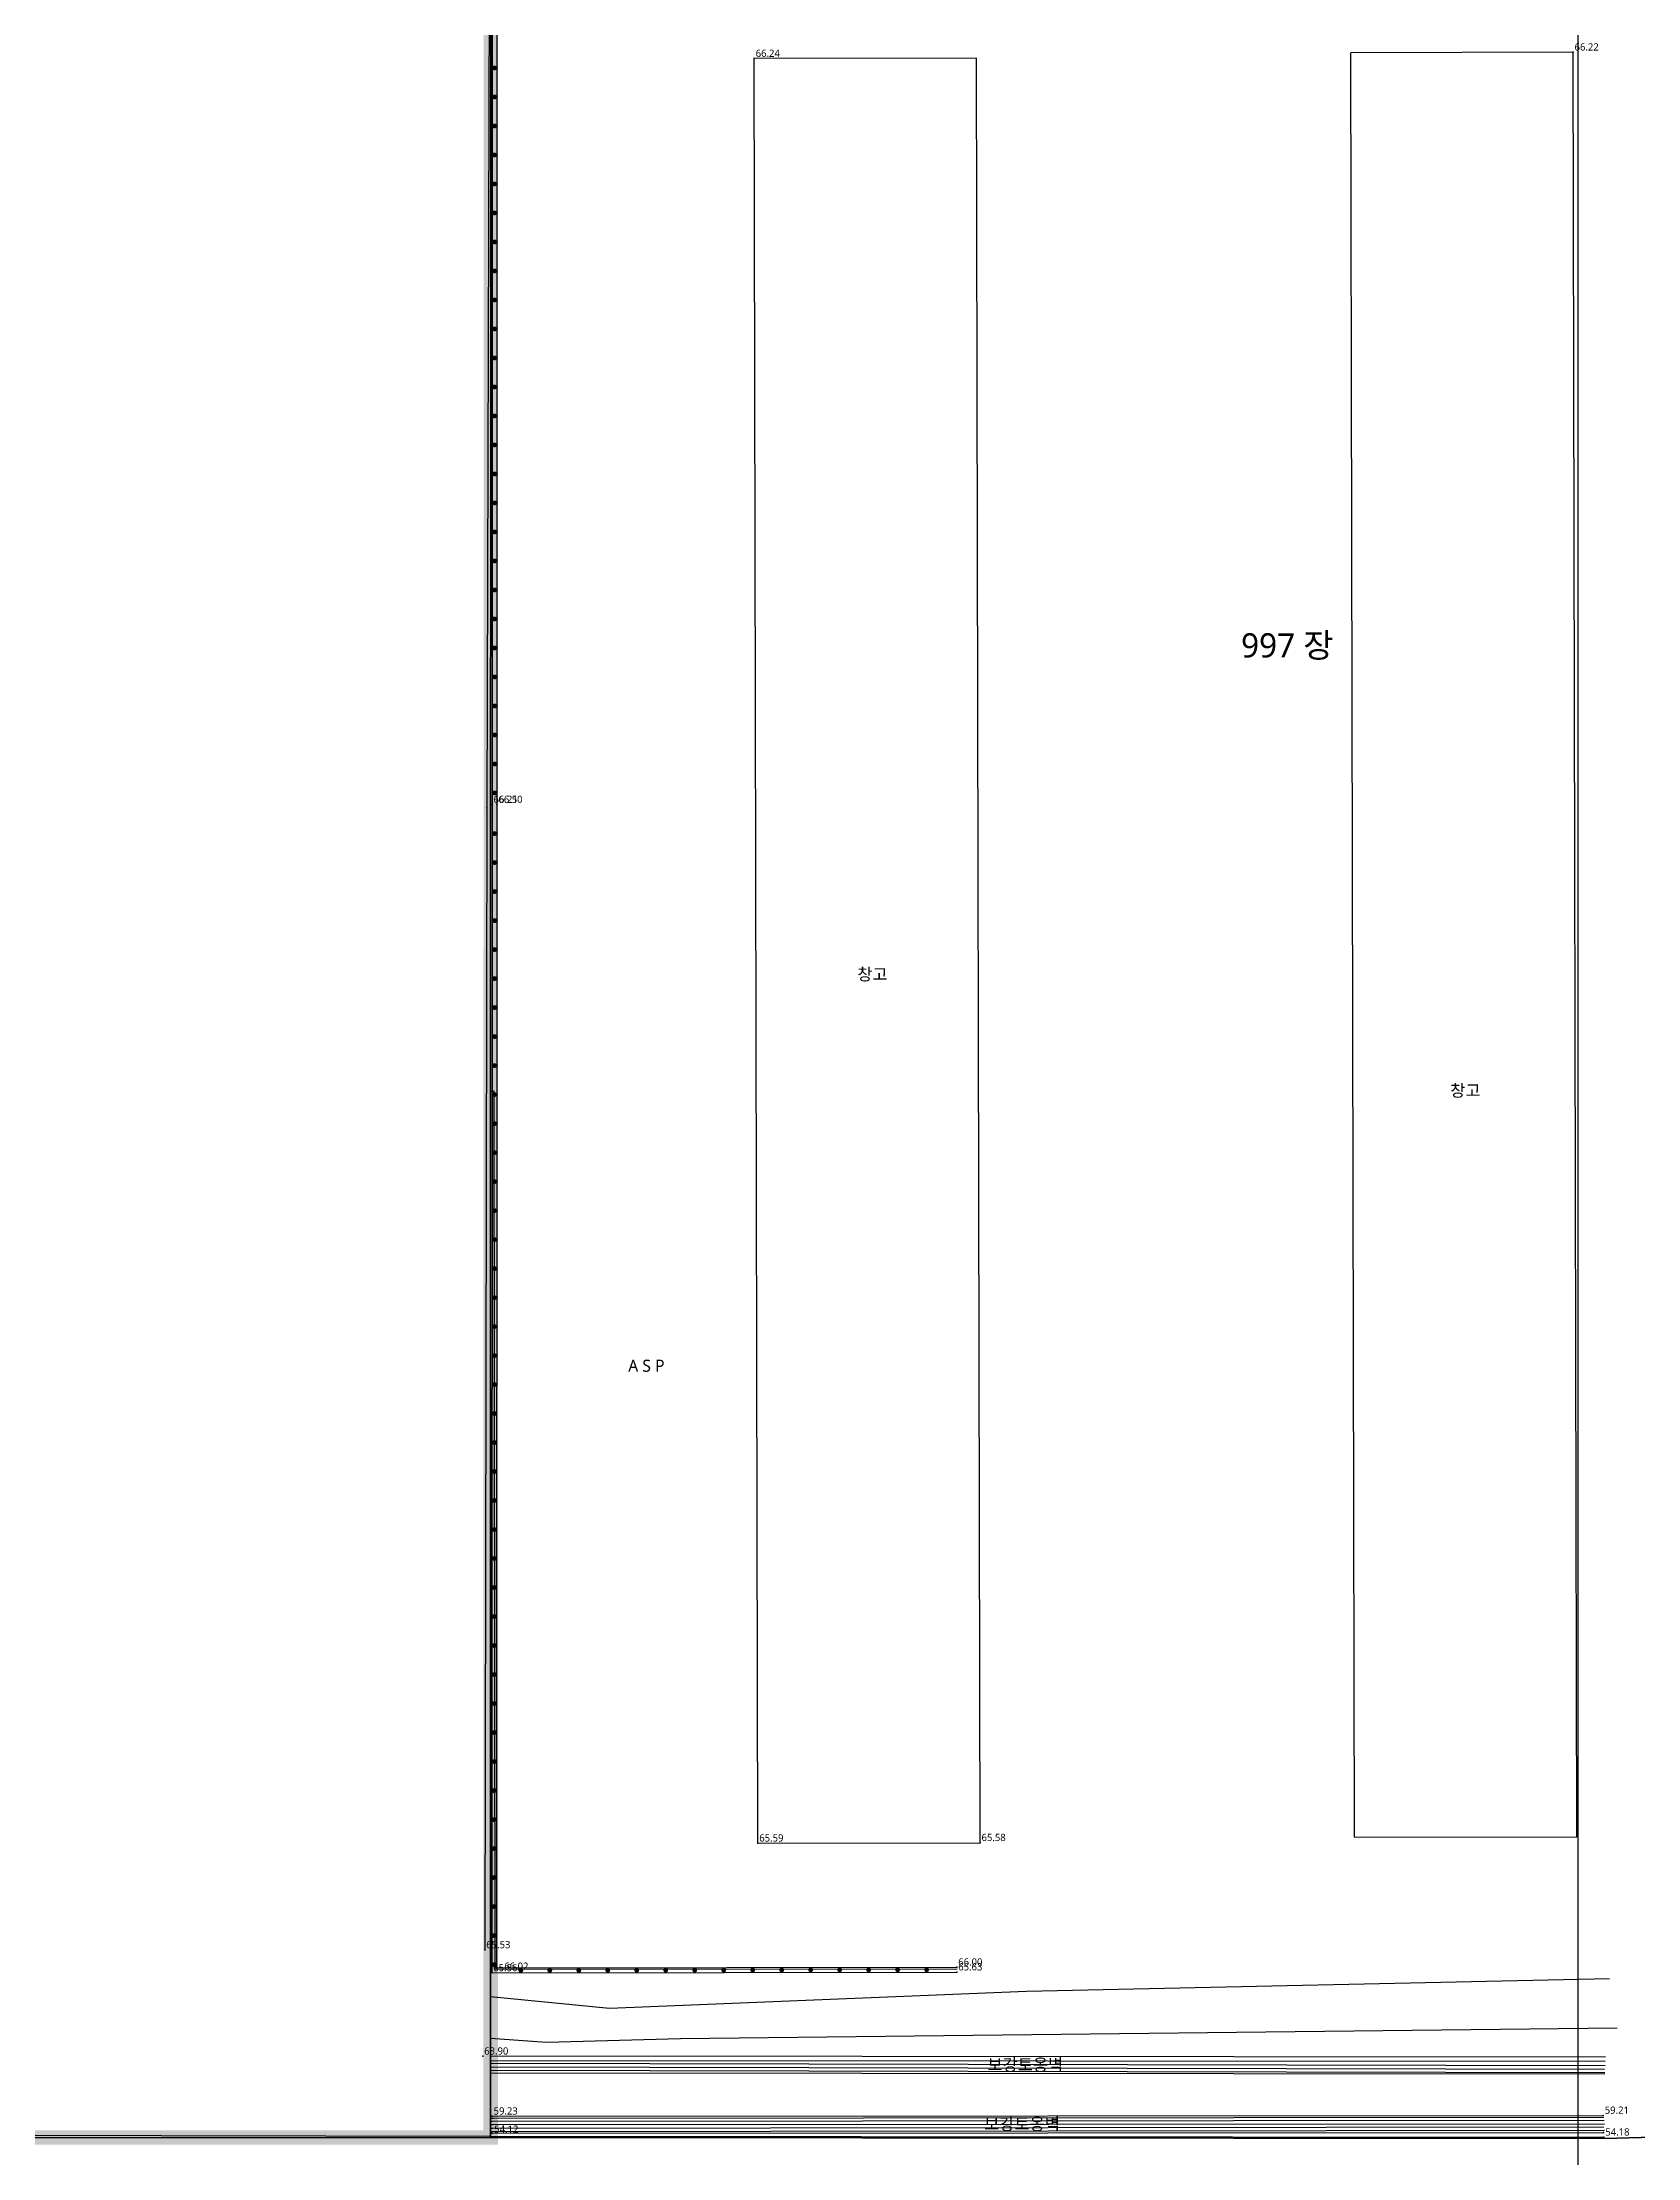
# Model space of a CAD drawing. Header units: millimetres. Extents: x 40342638 to 40753138, y 494620 to 782620.
# Drawn here: x 40642070 to 40708113, y 572048 to 659581 of the extents above; entities that cross this region are included whole.
import ezdxf
from ezdxf.enums import TextEntityAlignment as Align

# ---------------------------------------------------------------- set-up
doc = ezdxf.new("R2010")
doc.units = ezdxf.units.MM
doc.header["$LTSCALE"] = 1000
doc.header["$MEASUREMENT"] = 0
doc.header["$PDSIZE"] = -10
doc.linetypes.add('PHANTOM2', pattern=[1.25, 0.625, -0.125, 0.125, -0.125, 0.125, -0.125])
doc.layers.get('Defpoints').update_dxf_attribs({"color": 161, "linetype": 'CONTINUOUS'})
for name, color, linetype in [('1m', 96, 'CONTINUOUS'), ('5m', 36, 'CONTINUOUS'), ('EGI휀스', 243, 'CONTINUOUS'), ('TEXT', 3, 'CONTINUOUS'), ('건물', 5, 'CONTINUOUS'), ('보도블럭', 141, 'CONTINUOUS'), ('옹벽상단', 27, 'CONTINUOUS'), ('옹벽하단', 28, 'CONTINUOUS'), ('지반고', 7, 'CONTINUOUS'), ('지번', 1, 'CONTINUOUS'), ('지적선', 197, 'CONTINUOUS'), ('포인트', 7, 'CONTINUOUS')]:
    doc.layers.add(name, color=color, linetype=linetype)
doc.styles.add('나눔바른고딕', font='NanumBarunGothic.ttf')

msp = doc.modelspace()

# ---------------------------------------------------------------- linework, layer by layer
at = {"layer": '1m'}
for points, elevation in [([(40660633, 616175), (40660762, 616200), (40660800, 579853), (40679947, 579860)], 66000), ([(40660628, 576994), (40662946, 576834), (40668483, 576974), (40707264, 577421)], 64000), ([(40660628, 576075), (40706759, 576038)], 63000), ([(40660628, 575954), (40706760, 575868)], 62000), ([(40660628, 575813), (40706740, 575716)], 61000), ([(40660628, 573688), (40660753, 573688), (40706710, 573729)], 59000), ([(40660628, 573565), (40660691, 573565), (40706720, 573605)], 58000), ([(40660628, 573417), (40660734, 573416), (40706741, 573456)], 57000), ([(40660628, 573276), (40660720, 573276), (40706715, 573326)], 56000)]:
    msp.add_lwpolyline(points, dxfattribs=dict(at, elevation=elevation))
at = {"layer": '5m', "linetype": 'Continuous'}
for points, elevation in [([(40660629, 578713), (40665552, 578237), (40682812, 578945), (40706950, 579461)], 65000), ([(40660628, 575664), (40706756, 575573)], 60000), ([(40660628, 573138), (40660700, 573138), (40706742, 573186)], 55000)]:
    msp.add_lwpolyline(points, dxfattribs=dict(at, elevation=elevation))
at = {"layer": 'Defpoints', "ltscale": 0.1}
msp.add_lwpolyline([(40705638, 512887), (40354638, 512887), (40354638, 763053), (40705638, 763053)], close=True, dxfattribs=at)
at = {"layer": 'Defpoints', "linetype": 'PHANTOM2', "ltscale": 10, "const_width": 600}
msp.add_lwpolyline([(40456179, 695573), (40557743, 695416), (40660643, 695428), (40660628, 572887), (40452108, 572872)], dxfattribs=at)
at = {"layer": 'EGI휀스'}
for p, q in [((40660592, 670306, 66660), (40660477, 627909, 66202)), ((40660477, 627909, 66202), (40660390, 580649, 65532))]:
    msp.add_line(p, q, dxfattribs=at)
at = {"layer": '건물'}
for p, q in [((40705441, 659171, 66218), (40696241, 659152, 66218)), ((40696390, 585305, 65575), (40696241, 659152, 66218)), ((40705590, 585324, 65563), (40705441, 659171, 66218)), ((40680742, 658929, 66235), (40671542, 658910, 66235)), ((40671692, 585063, 65593), (40671542, 658910, 66235)), ((40680892, 585082, 65580), (40680742, 658929, 66235)), ((40671692, 585063, 65593), (40680892, 585082, 65580)), ((40696390, 585305, 65575), (40705590, 585324, 65563))]:
    msp.add_line(p, q, dxfattribs=at)
at = {"layer": '보도블럭'}
for p, q in [((40626006, 573009, 54159), (40660600, 572939, 54138)), ((40660600, 572939, 54138), (40706715, 572897, 54178))]:
    msp.add_line(p, q, dxfattribs=at)
at = {"layer": '옹벽상단'}
for p, q in [((40660887, 670520, 66686), (40660892, 628039, 66500)), ((40660892, 628039, 66209), (40660878, 579898, 66020)), ((40660878, 579898, 66020), (40679927, 579929, 66000)), ((40706785, 576207, 63923), (40660628, 576246, 63900)), ((40660628, 573765, 59230), (40660693, 573765, 59230)), ((40660693, 573765, 59230), (40706689, 573797, 59210))]:
    msp.add_line(p, q, dxfattribs=at)
at = {"layer": '옹벽상단', "const_width": 100}
for points, elevation in [([(40660755, 658483, 1), (40660822, 658558, 1)], 66686), ([(40660756, 657283, 1), (40660822, 657358, 1)], 66686), ([(40660756, 656083, 1), (40660822, 656158, 1)], 66686), ([(40660756, 654883, 1), (40660822, 654958, 1)], 66686), ([(40660756, 653683, 1), (40660822, 653758, 1)], 66686), ([(40660756, 652483, 1), (40660822, 652558, 1)], 66686), ([(40660756, 651283, 1), (40660822, 651358, 1)], 66686), ([(40660757, 650083, 1), (40660823, 650158, 1)], 66686), ([(40660757, 648883, 1), (40660823, 648958, 1)], 66686), ([(40660757, 647683, 1), (40660823, 647758, 1)], 66686), ([(40660757, 646483, 1), (40660823, 646558, 1)], 66686), ([(40660757, 645283, 1), (40660823, 645358, 1)], 66686), ([(40660757, 644083, 1), (40660823, 644158, 1)], 66686), ([(40660757, 642883, 1), (40660824, 642958, 1)], 66686), ([(40660758, 641683, 1), (40660824, 641758, 1)], 66686), ([(40660758, 640483, 1), (40660824, 640558, 1)], 66686), ([(40660758, 639283, 1), (40660824, 639358, 1)], 66686), ([(40660758, 638083, 1), (40660824, 638158, 1)], 66686), ([(40660758, 636883, 1), (40660824, 636958, 1)], 66686), ([(40660758, 635683, 1), (40660824, 635758, 1)], 66686), ([(40660758, 634483, 1), (40660825, 634558, 1)], 66686), ([(40660759, 633283, 1), (40660825, 633358, 1)], 66686), ([(40660759, 632083, 1), (40660825, 632158, 1)], 66686), ([(40660759, 630883, 1), (40660825, 630958, 1)], 66686), ([(40660759, 629683, 1), (40660825, 629758, 1)], 66686), ([(40660759, 628483, 1), (40660825, 628558, 1)], 66686), ([(40660759, 626802, 1), (40660825, 626877, 1)], 66209), ([(40660759, 625602, 1), (40660825, 625677, 1)], 66209), ([(40660758, 624402, 1), (40660824, 624477, 1)], 66209), ([(40660758, 623202, 1), (40660824, 623277, 1)], 66209), ([(40660758, 622002, 1), (40660824, 622077, 1)], 66209), ([(40660757, 620802, 1), (40660823, 620877, 1)], 66209), ([(40660757, 619602, 1), (40660823, 619677, 1)], 66209), ([(40660757, 618402, 1), (40660823, 618477, 1)], 66209), ([(40660756, 617202, 1), (40660822, 617277, 1)], 66209), ([(40660756, 616002, 1), (40660822, 616077, 1)], 66209), ([(40660755, 614802, 1), (40660822, 614877, 1)], 66209), ([(40660755, 613602, 1), (40660821, 613677, 1)], 66209), ([(40660755, 612402, 1), (40660821, 612477, 1)], 66209), ([(40660754, 611202, 1), (40660821, 611277, 1)], 66209), ([(40660754, 610002, 1), (40660820, 610077, 1)], 66209), ([(40660754, 608802, 1), (40660820, 608877, 1)], 66209), ([(40660753, 607602, 1), (40660819, 607677, 1)], 66209), ([(40660753, 606402, 1), (40660819, 606477, 1)], 66209), ([(40660753, 605202, 1), (40660819, 605277, 1)], 66209), ([(40660752, 604002, 1), (40660818, 604077, 1)], 66209), ([(40660752, 602802, 1), (40660818, 602877, 1)], 66209), ([(40660752, 601602, 1), (40660818, 601677, 1)], 66209), ([(40660751, 600402, 1), (40660817, 600477, 1)], 66209), ([(40660751, 599202, 1), (40660817, 599277, 1)], 66209), ([(40660751, 598002, 1), (40660817, 598077, 1)], 66209), ([(40660750, 596802, 1), (40660816, 596877, 1)], 66209), ([(40660750, 595602, 1), (40660816, 595677, 1)], 66209), ([(40660750, 594402, 1), (40660816, 594477, 1)], 66209), ([(40660749, 593202, 1), (40660815, 593277, 1)], 66209), ([(40660749, 592002, 1), (40660815, 592077, 1)], 66209), ([(40660749, 590802, 1), (40660815, 590877, 1)], 66209), ([(40660748, 589602, 1), (40660814, 589677, 1)], 66209), ([(40660748, 588402, 1), (40660814, 588477, 1)], 66209), ([(40660747, 587202, 1), (40660814, 587277, 1)], 66209), ([(40660747, 586002, 1), (40660813, 586077, 1)], 66209), ([(40660747, 584802, 1), (40660813, 584877, 1)], 66209), ([(40660746, 583602, 1), (40660813, 583677, 1)], 66209), ([(40660746, 582402, 1), (40660812, 582477, 1)], 66209), ([(40660746, 581202, 1), (40660812, 581277, 1)], 66209), ([(40660745, 580002, 1), (40660811, 580077, 1)], 66209), ([(40661845, 579762, 1), (40661911, 579837, 1)], 65563), ([(40663045, 579764, 1), (40663111, 579839, 1)], 65563), ([(40664245, 579766, 1), (40664311, 579841, 1)], 65563), ([(40665445, 579768, 1), (40665511, 579843, 1)], 65563), ([(40666645, 579770, 1), (40666711, 579845, 1)], 65563), ([(40667845, 579772, 1), (40667911, 579847, 1)], 65563), ([(40669045, 579774, 1), (40669111, 579849, 1)], 65563), ([(40670245, 579776, 1), (40670311, 579851, 1)], 65563), ([(40671445, 579778, 1), (40671511, 579853, 1)], 65563), ([(40672645, 579780, 1), (40672711, 579855, 1)], 65563), ([(40673845, 579782, 1), (40673911, 579857, 1)], 65563), ([(40675045, 579784, 1), (40675111, 579859, 1)], 65563), ([(40676245, 579786, 1), (40676311, 579861, 1)], 65563), ([(40677445, 579788, 1), (40677511, 579863, 1)], 65563), ([(40678645, 579789, 1), (40678711, 579864, 1)], 65563)]:
    msp.add_lwpolyline(points, format="xyb", close=True, dxfattribs=dict(at, elevation=elevation))
at = {"layer": '옹벽하단'}
for p, q in [((40660687, 670520, 66686), (40660692, 628039, 66209)), ((40660692, 628039, 66209), (40660678, 579698, 65563)), ((40660678, 579698, 65563), (40679928, 579729, 65630)), ((40706757, 575507, 59283), (40660628, 575546, 59260)), ((40660628, 573065, 54115), (40660692, 573065, 54115)), ((40660692, 573065, 54115), (40706702, 573097, 54133))]:
    msp.add_line(p, q, dxfattribs=at)
at = {"layer": '지적선', "flags": 128}
for points in [[(40456179, 695573), (40557743, 695416), (40660643, 695428), (40660628, 572887), (40452108, 572872)], [(40723489, 680717), (40723465, 614828), (40723458, 589843), (40723449, 588305), (40723342, 586306), (40723012, 584372), (40722459, 582473), (40721624, 580662), (40720590, 578973), (40719363, 577428), (40717939, 576083), (40716333, 574925), (40714585, 573984), (40712712, 573355), (40710747, 573046), (40708750, 572898), (40706755, 572842), (40660628, 572887), (40660628, 572887), (40660643, 695428)], [(40452108, 572872), (40660628, 572887), (40706755, 572842), (40708750, 572898), (40710747, 573046), (40712712, 573355), (40714585, 573984), (40716333, 574925), (40717939, 576083), (40719363, 577428), (40720590, 578973), (40721624, 580662), (40722459, 582473), (40723012, 584372), (40723342, 586306), (40723449, 588305), (40723510, 556343), (40703464, 556707), (40700452, 556813), (40695949, 556846), (40690829, 556889), (40679847, 556829), (40678288, 556829), (40562301, 556873)]]:
    msp.add_lwpolyline(points, dxfattribs=at)
at = {"layer": '포인트'}
for p in [(40705441, 659171, 66218), (40671542, 658910, 66235), (40660477, 627909, 66202), (40660692, 628039, 66209), (40660892, 628039, 66500), (40671692, 585063, 65593), (40680892, 585082, 65580), (40660390, 580649, 65532), (40660878, 579898, 66020), (40679927, 579929, 66000), (40679928, 579729, 65630), (40660304, 576246, 63900), (40660693, 573765, 59230), (40706689, 573797, 59210), (40660628, 572887, 54120), (40660692, 573065, 54115), (40706702, 573097, 54133), (40706715, 572897, 54178)]:
    msp.add_point(p, dxfattribs=at)

# ---------------------------------------------------------------- texts
at = {"layer": 'TEXT', "style": '나눔바른고딕'}
for s, p in [('창고', (40676434, 620767)), ('창고', (40700980, 615957)), ('A S P', (40667077, 604570)), ('보강토옹벽', (40682764, 575646)), ('보강토옹벽', (40682627, 573194))]:
    msp.add_text(s, height=500, dxfattribs=at).set_placement(p, align=Align.CENTER)
at = {"layer": '지반고', "style": '나눔바른고딕'}
for s, p in [('66.24', (40671602, 658977, 66235)), ('66.22', (40705500, 659238, 66218)), ('66.21', (40660752, 628107, 66209)), ('66.50', (40660952, 628107, 66500)), ('65.59', (40671751, 585131, 65593)), ('65.58', (40680951, 585150, 65580)), ('65.53', (40660449, 580716, 65532)), ('65.56', (40660738, 579766, 65563)), ('66.02', (40661195, 579824, 66020)), ('66.00', (40679987, 579997, 66000)), ('65.63', (40679987, 579797, 65630)), ('63.90', (40660364, 576314, 63900)), ('59.23', (40660752, 573832, 59230)), ('54.12', (40660779, 573080, 54120)), ('59.21', (40706749, 573865, 59210)), ('54.18', (40706774, 572964, 54178))]:
    msp.add_text(s, height=300, dxfattribs=at).set_placement(p)
at = {"layer": '지번', "style": '나눔바른고딕'}
msp.add_text('997 장', height=1000, dxfattribs=at).set_placement((40691695, 634129))

doc.saveas('drawing.dxf')
